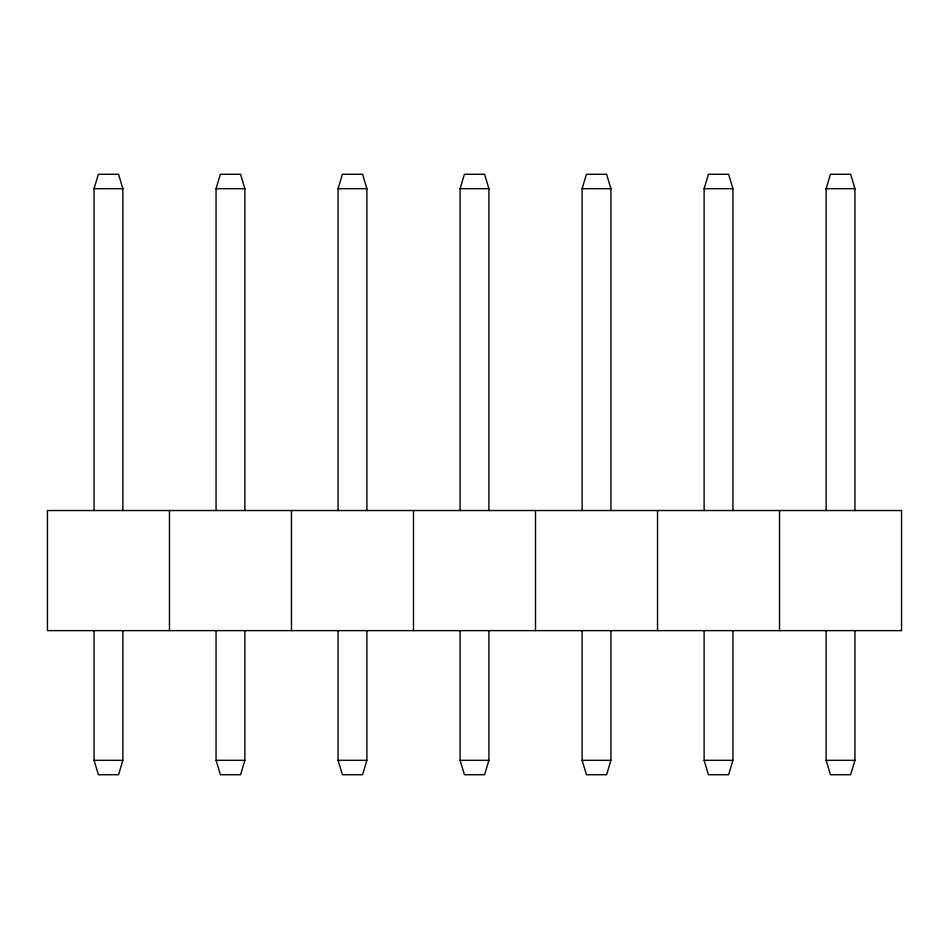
<?xml version="1.0" encoding="UTF-8"?>
<svg xmlns="http://www.w3.org/2000/svg" width="949" height="949" viewBox="0 0 949 949"><rect width="100%" height="100%" fill="white"/><g stroke="black" fill="none" stroke-linecap="round" stroke-linejoin="round"><path stroke-width="1.42" d="M94.046 510.526L94.046 188.685L98.364 174.272L118.542 174.272L122.872 188.685L122.872 510.526M216.064 510.526L216.064 188.685L220.382 174.272L240.56 174.272L244.878 188.685L244.878 510.526M122.872 630.622L122.872 760.315L118.542 774.728L98.364 774.728L94.046 760.315L94.046 630.622M338.069 510.526L338.069 188.685L342.399 174.272L362.577 174.272L366.895 188.685L366.895 510.526M244.878 630.622L244.878 760.315L240.56 774.728L220.382 774.728L216.064 760.315L216.064 630.622M460.087 510.526L460.087 188.685L464.417 174.272L484.583 174.272L488.913 188.685L488.913 510.526M366.895 630.622L366.895 760.315L362.577 774.728L342.399 774.728L338.069 760.315L338.069 630.622M582.105 510.526L582.105 188.685L586.423 174.272L606.601 174.272L610.931 188.685L610.931 510.526M488.913 630.622L488.913 760.315L484.583 774.728L464.417 774.728L460.087 760.315L460.087 630.622M704.122 510.526L704.122 188.685L708.44 174.272L728.618 174.272L732.936 188.685L732.936 510.526M610.931 630.622L610.931 760.315L606.601 774.728L586.423 774.728L582.105 760.315L582.105 630.622M826.128 510.526L826.128 188.685L830.458 174.272L850.636 174.272L854.954 188.685L854.954 510.526M732.936 630.622L732.936 760.315L728.618 774.728L708.44 774.728L704.122 760.315L704.122 630.622M854.954 630.622L854.954 760.315L850.636 774.728L830.458 774.728L826.128 760.315L826.128 630.622M94.046 188.685L122.872 188.685M216.064 188.685L244.878 188.685M338.069 188.685L366.895 188.685M460.087 188.685L488.913 188.685M582.105 188.685L610.931 188.685M704.122 188.685L732.936 188.685M826.128 188.685L854.954 188.685M94.046 760.315L122.872 760.315M216.064 760.315L244.878 760.315M338.069 760.315L366.895 760.315M460.087 760.315L488.913 760.315M582.105 760.315L610.931 760.315M704.122 760.315L732.936 760.315M826.128 760.315L854.954 760.315M779.532 510.526L779.532 630.622M657.527 510.526L657.527 630.622M535.509 510.526L535.509 630.622M413.491 510.526L413.491 630.622M291.473 510.526L291.473 630.622M169.468 510.526L169.468 630.622M901.55 510.526L47.45 510.526L47.45 630.622L901.55 630.622L901.55 510.526"/></g></svg>
